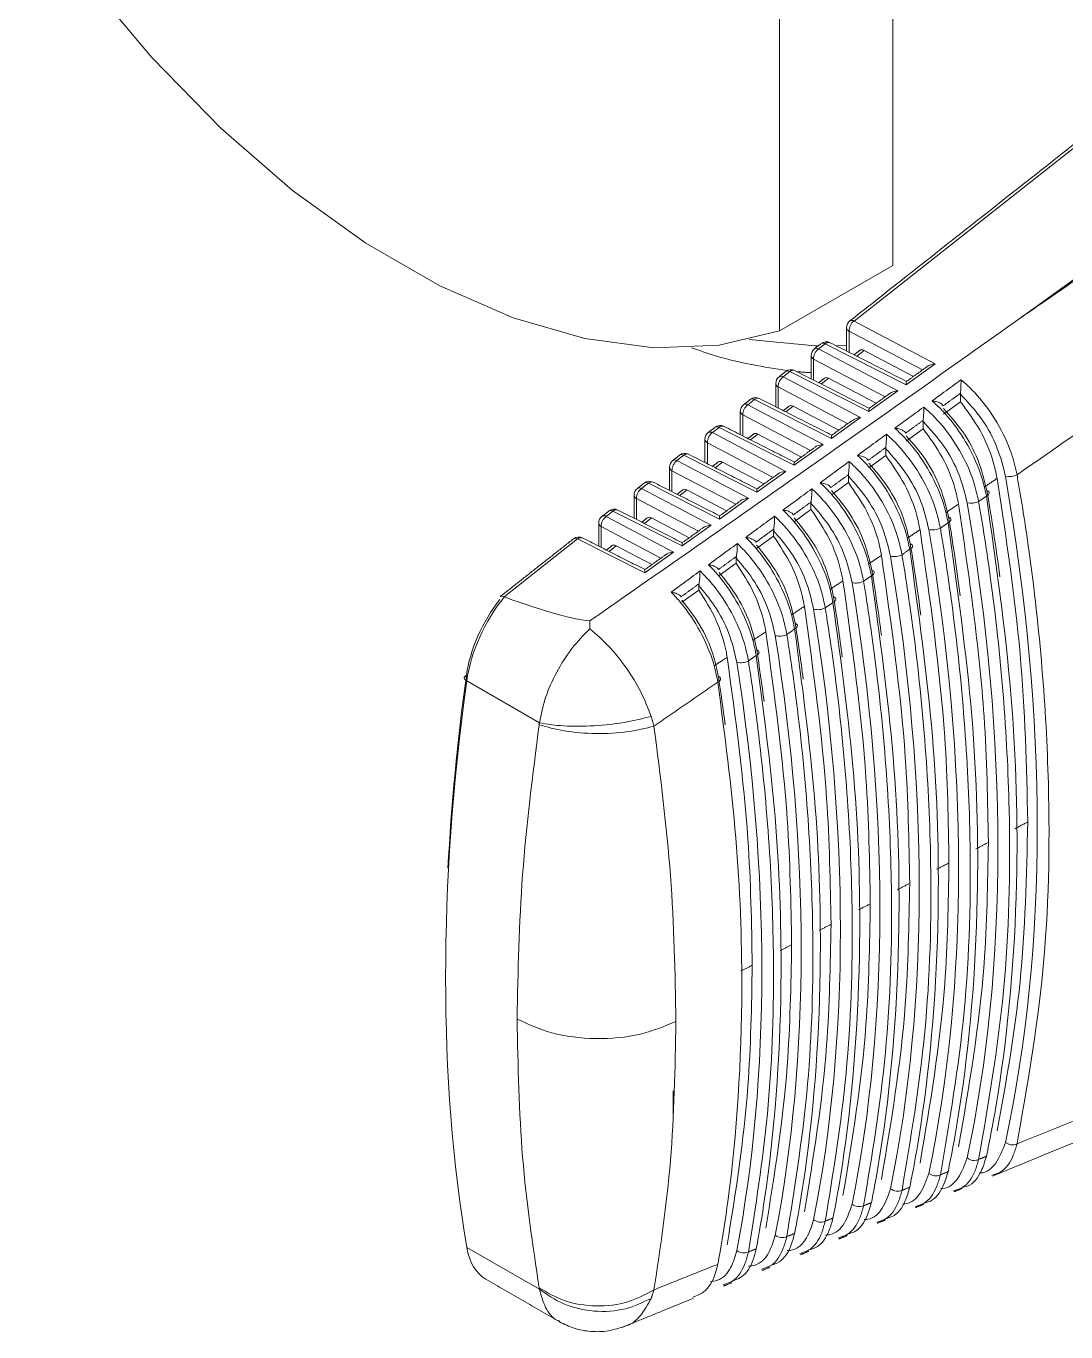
# Model space of a CAD drawing. Extents: x 12.1 to 108.7, y 1 to 80.4.
# Drawn here: x 17.79 to 19.009, y 59.655 to 61.186 of the extents above; entities that cross this region are included whole.
import ezdxf

# ---------------------------------------------------------------- set-up
doc = ezdxf.new("R2010")
doc.units = 0
doc.header["$MEASUREMENT"] = 0
doc.linetypes.add('SLD-Solid', pattern=[0])
doc.layers.add('OBJECT', color=7, linetype='CONTINUOUS')

msp = doc.modelspace()

# ---------------------------------------------------------------- linework, layer by layer
at = {"layer": 'OBJECT', "linetype": 'SLD-Solid', "lineweight": 15}
for p, q in [((18.8074, 67.7251), (18.8063, 60.9054)), ((18.6744, 67.6484), (18.6734, 60.8287)), ((19.0345, 61.0558), (18.7608, 60.8402)), ((18.9569, 60.8445), (19.161, 60.9913)), ((18.6734, 60.8287), (18.8063, 60.9054)), ((18.7608, 60.8402), (18.8561, 60.79)), ((18.8412, 60.7829), (18.7549, 60.8284)), ((18.7549, 60.8284), (18.7549, 60.8035)), ((18.7271, 60.8136), (18.7193, 60.8075)), ((18.7193, 60.8075), (18.8123, 60.7585)), ((18.8221, 60.7655), (18.7271, 60.8136)), ((18.7399, 60.8112), (18.7521, 60.8117)), ((18.7725, 60.8058), (18.7639, 60.799)), ((18.7725, 60.8058), (18.8305, 60.7752)), ((18.7974, 60.7514), (18.7134, 60.7956)), ((18.7134, 60.7956), (18.7134, 60.7708)), ((18.8561, 60.79), (18.8221, 60.7655)), ((18.6856, 60.7809), (18.6777, 60.7747)), ((18.6777, 60.7747), (18.7684, 60.7269)), ((18.7783, 60.734), (18.6856, 60.7809)), ((18.731, 60.773), (18.7224, 60.7663)), ((18.731, 60.773), (18.7867, 60.7437)), ((18.7535, 60.7198), (18.6718, 60.7629)), ((18.6718, 60.7629), (18.6718, 60.7382)), ((18.8123, 60.7585), (18.7783, 60.734)), ((18.6441, 60.7482), (18.6362, 60.742)), ((18.6362, 60.742), (18.7246, 60.6954)), ((18.7344, 60.7025), (18.6441, 60.7482)), ((18.6894, 60.7403), (18.6809, 60.7336)), ((18.6894, 60.7403), (18.7428, 60.7121)), ((18.8657, 60.731), (18.8857, 60.7454)), ((18.8857, 60.7454), (18.8857, 60.7544)), ((18.7097, 60.6883), (18.6303, 60.7302)), ((18.6303, 60.7302), (18.6303, 60.7055)), ((18.7684, 60.7269), (18.7344, 60.7025)), ((18.6025, 60.7155), (18.5947, 60.7093)), ((18.5947, 60.7093), (18.6808, 60.6639)), ((18.6906, 60.671), (18.6025, 60.7155)), ((18.8219, 60.6995), (18.8419, 60.7139)), ((18.8419, 60.7139), (18.8419, 60.7224)), ((18.6658, 60.6568), (18.5888, 60.6974)), ((18.5888, 60.6974), (18.5888, 60.6728)), ((18.6479, 60.7076), (18.6394, 60.7009)), ((18.6479, 60.7076), (18.699, 60.6806)), ((18.7246, 60.6954), (18.6906, 60.671)), ((18.561, 60.6828), (18.5531, 60.6765)), ((18.6468, 60.6394), (18.561, 60.6828)), ((18.778, 60.668), (18.798, 60.6824)), ((18.798, 60.6824), (18.798, 60.6904)), ((18.622, 60.6253), (18.5472, 60.6647)), ((18.5472, 60.6647), (18.5472, 60.6401)), ((18.5531, 60.6765), (18.6369, 60.6324)), ((18.6063, 60.6748), (18.5979, 60.6682)), ((18.6063, 60.6748), (18.6551, 60.6491)), ((18.6808, 60.6639), (18.6468, 60.6394)), ((18.5195, 60.6501), (18.5116, 60.6438)), ((18.6029, 60.6079), (18.5195, 60.6501)), ((18.7342, 60.6365), (18.7542, 60.6508)), ((18.7542, 60.6508), (18.7542, 60.6584)), ((18.5116, 60.6438), (18.5931, 60.6008)), ((18.5648, 60.6421), (18.5564, 60.6355)), ((18.5648, 60.6421), (18.6113, 60.6176)), ((18.478, 60.6174), (18.47, 60.6111)), ((18.5591, 60.5764), (18.478, 60.6174)), ((18.5782, 60.5937), (18.5057, 60.6319)), ((18.5057, 60.6319), (18.5057, 60.6074)), ((18.6369, 60.6324), (18.6029, 60.6079)), ((18.6904, 60.6049), (18.7103, 60.6193)), ((18.7103, 60.6193), (18.7103, 60.6263)), ((18.47, 60.6111), (18.5492, 60.5693)), ((18.5232, 60.6093), (18.5149, 60.6028)), ((18.5232, 60.6093), (18.5675, 60.586)), ((18.5343, 60.5622), (18.4641, 60.5992)), ((18.4641, 60.5992), (18.4641, 60.5747)), ((18.5931, 60.6008), (18.5591, 60.5764)), ((18.6465, 60.5734), (18.6665, 60.5878)), ((18.6665, 60.5878), (18.6665, 60.5942)), ((18.4365, 60.5847), (18.3503, 60.5168)), ((18.5152, 60.5449), (18.4365, 60.5847)), ((18.4817, 60.5766), (18.4734, 60.5701)), ((18.4817, 60.5766), (18.5236, 60.5545)), ((18.5492, 60.5693), (18.5152, 60.5449)), ((18.6027, 60.5419), (18.6226, 60.5563)), ((18.6226, 60.5563), (18.6226, 60.5621)), ((18.5788, 60.5247), (18.5788, 60.5299)), ((18.5588, 60.5104), (18.5788, 60.5247)), ((18.3917, 60.369), (18.3065, 60.4182)), ((18.3917, 59.7048), (18.3065, 59.754))]:
    msp.add_line(p, q, dxfattribs=at)
at = {"layer": 'OBJECT', "linetype": 'SLD-Solid', "lineweight": 15, "flags": 128}
for points in [[(17.7895, 61.3391), (17.8604, 61.2405), (17.9369, 61.1491), (18.0178, 61.0663), (18.102, 60.9933), (18.1881, 60.9314), (18.2748, 60.8813), (18.3609, 60.8438), (18.4451, 60.8196), (18.526, 60.8089), (18.6025, 60.8119), (18.6734, 60.8287)], [(18.6376, 60.8184), (18.7151, 60.8111), (18.7187, 60.811)], [(18.9167, 60.6414), (18.9179, 60.6409), (18.9188, 60.6402), (18.9193, 60.6394), (18.9194, 60.6385), (18.9191, 60.6376), (18.9185, 60.6366), (18.9174, 60.6357), (18.9161, 60.6349)], [(18.8717, 60.6102), (18.873, 60.6097), (18.8738, 60.609), (18.8744, 60.6082), (18.8745, 60.6073), (18.8742, 60.6064), (18.8735, 60.6055), (18.8725, 60.6046), (18.8711, 60.6037)], [(18.8267, 60.5791), (18.828, 60.5785), (18.8289, 60.5779), (18.8294, 60.577), (18.8295, 60.5762), (18.8292, 60.5752), (18.8285, 60.5743), (18.8275, 60.5734), (18.8262, 60.5725)], [(18.7817, 60.548), (18.783, 60.5474), (18.7839, 60.5467), (18.7844, 60.5459), (18.7845, 60.545), (18.7842, 60.5441), (18.7835, 60.5431), (18.7825, 60.5422), (18.7812, 60.5414)], [(18.7367, 60.5168), (18.738, 60.5163), (18.7389, 60.5156), (18.7394, 60.5147), (18.7395, 60.5138), (18.7392, 60.5129), (18.7385, 60.512), (18.7375, 60.511), (18.7361, 60.5102)], [(18.6917, 60.4857), (18.6929, 60.4851), (18.6938, 60.4844), (18.6943, 60.4836), (18.6945, 60.4827), (18.6942, 60.4818), (18.6935, 60.4808), (18.6925, 60.4799), (18.6911, 60.4791)], [(18.6466, 60.4546), (18.6479, 60.454), (18.6488, 60.4533), (18.6493, 60.4525), (18.6494, 60.4516), (18.6491, 60.4506), (18.6485, 60.4497), (18.6474, 60.4488), (18.6461, 60.4479)], [(18.3065, 60.4182), (18.3053, 60.419), (18.3044, 60.4198), (18.3038, 60.4207), (18.3035, 60.4216), (18.3036, 60.4225), (18.3041, 60.4233), (18.3049, 60.424), (18.306, 60.4246)], [(18.6016, 60.4235), (18.6028, 60.4229), (18.6037, 60.4222), (18.6042, 60.4214), (18.6043, 60.4204), (18.6041, 60.4195), (18.6034, 60.4185), (18.6024, 60.4176), (18.601, 60.4168)]]:
    msp.add_lwpolyline(points, dxfattribs=at)
at = {"layer": 'OBJECT', "linetype": 'SLD-Solid', "lineweight": 15}
for centre, radius, start, end in [((18.7621, 60.8324), 0.01, 128.2361, 180), ((18.7568, 60.8327), 0.00479, 184.135, 246.5137), ((18.7698, 60.8284), 0.0149, 127.0577, 180.0165), ((18.7583, 60.8362), 0.00473, 57.9077, 121.0665), ((18.7205, 60.7997), 0.01, 128.2361, 180), ((18.7282, 60.7956), 0.0149, 127.0577, 180.0165), ((18.7168, 60.8036), 0.00458, 56.7349, 122.2392), ((18.7283, 60.8058), 0.01, 63.1776, 128.2361), ((18.7245, 60.8098), 0.00458, 56.7349, 122.2392), ((18.7308, 60.8096), 0.00551, 68.9256, 133.0264), ((18.7153, 60.8), 0.00479, 184.135, 246.5137), ((18.679, 60.7669), 0.01, 128.2361, 180), ((18.6867, 60.7629), 0.0149, 127.0577, 180.0165), ((18.6752, 60.7709), 0.00458, 56.7349, 122.2392), ((18.6868, 60.7731), 0.01, 63.1776, 128.2361), ((18.683, 60.7771), 0.00458, 56.7349, 122.2392), ((18.6893, 60.7769), 0.00551, 68.9256, 133.0264), ((18.6738, 60.7673), 0.00479, 184.135, 246.5137), ((18.6374, 60.7342), 0.01, 128.2361, 180), ((18.6452, 60.7302), 0.0149, 127.0577, 180.0165), ((18.6337, 60.7382), 0.00458, 56.7349, 122.2392), ((18.6453, 60.7404), 0.01, 63.1776, 128.2361), ((18.6415, 60.7444), 0.00458, 56.7349, 122.2392), ((18.6478, 60.7442), 0.00551, 68.9256, 133.0264), ((18.6322, 60.7345), 0.00479, 184.135, 246.5137), ((18.5959, 60.7015), 0.01, 128.2361, 180), ((18.6036, 60.6974), 0.0149, 127.0577, 180.0165), ((18.5921, 60.7054), 0.00458, 56.7349, 122.2392), ((18.6038, 60.7077), 0.01, 63.1776, 128.2361), ((18.6, 60.7117), 0.00458, 56.7349, 122.2392), ((18.6063, 60.7115), 0.00551, 68.9256, 133.0264), ((18.5907, 60.7018), 0.00479, 184.135, 246.5137), ((18.5623, 60.675), 0.01, 63.1776, 128.2361), ((18.5585, 60.679), 0.00458, 56.7349, 122.2392), ((18.5648, 60.6788), 0.00551, 68.9256, 133.0264), ((18.5543, 60.6687), 0.01, 128.2361, 180), ((18.5491, 60.6691), 0.00479, 184.135, 246.5137), ((18.5621, 60.6647), 0.0149, 127.0577, 180.0165), ((18.5506, 60.6727), 0.00458, 56.7349, 122.2392), ((18.5208, 60.6423), 0.01, 63.1776, 128.2361), ((18.517, 60.6462), 0.00458, 56.7349, 122.2392), ((18.5233, 60.646), 0.00551, 68.9256, 133.0264), ((18.943, 60.6772), 0.0195, 256.6447, 297.5175), ((18.5128, 60.636), 0.01, 128.2361, 180), ((18.5076, 60.6363), 0.00479, 184.135, 246.5137), ((18.5205, 60.632), 0.0149, 127.0577, 180.0165), ((18.5091, 60.64), 0.00458, 56.7349, 122.2392), ((18.4793, 60.6096), 0.01, 63.1776, 128.2361), ((18.4755, 60.6135), 0.00458, 56.7349, 122.2392), ((18.4818, 60.6133), 0.00551, 68.9256, 133.0264), ((18.8981, 60.6459), 0.0194, 256.42, 297.4893), ((18.4713, 60.6033), 0.01, 128.2361, 180), ((18.466, 60.6036), 0.00479, 184.135, 246.5137), ((18.479, 60.5992), 0.0149, 127.0577, 180.0165), ((18.4675, 60.6072), 0.00458, 56.7349, 122.2392), ((18.4377, 60.5769), 0.01, 63.1776, 128.2361), ((18.8531, 60.6146), 0.0194, 256.1953, 297.4608), ((18.434, 60.5808), 0.00458, 56.7349, 122.2392), ((18.4402, 60.5808), 0.00536, 67.8974, 134.0547), ((18.8082, 60.5833), 0.0193, 255.9705, 297.4322), ((18.7632, 60.5521), 0.0192, 255.7456, 297.4034), ((18.7182, 60.5208), 0.0191, 255.5206, 297.3744), ((18.6732, 60.4896), 0.019, 255.2956, 297.3452), ((18.6282, 60.4584), 0.0189, 255.0705, 297.3158), ((18.9467, 59.8874), 0.0132, 231.1969, 293.3634), ((18.9018, 59.8692), 0.0133, 231.3689, 293.3953), ((18.8568, 59.8511), 0.0133, 231.5416, 293.4275), ((18.8118, 59.8331), 0.0133, 231.715, 293.4597), ((18.7667, 59.815), 0.0133, 231.8892, 293.4921), ((18.7217, 59.7969), 0.0134, 232.0642, 293.5247), ((18.6766, 59.7789), 0.0134, 232.2399, 293.5573), ((18.6315, 59.7608), 0.0134, 232.4164, 293.5902)]:
    msp.add_arc(centre, radius, start, end, dxfattribs=at)
for centre, major_axis, ratio, start_param, end_param in [((20.544, 63.8764), (13.5348, 9.6488), 0.094709, 4.527712, 4.543224), ((18.7729, 60.7973), (-0.00494, 0.00879), 0.568104, 5.562304, 6.372114), ((18.8573, 60.7822), (0.0141, 0.001), 0.559485, 1.619644, 2.406669), ((18.7314, 60.7646), (-0.00494, 0.00879), 0.568104, 5.562304, 6.372114), ((18.8135, 60.7507), (0.0141, 0.001), 0.559485, 1.619644, 2.406669), ((18.8233, 60.7577), (-0.0009, 0.0117), 0.071971, 0.043681, 0.830706), ((18.6898, 60.7318), (-0.00494, 0.00879), 0.568104, 5.562304, 6.372114), ((18.7697, 60.7191), (0.0141, 0.001), 0.559485, 1.619644, 2.406669), ((18.7795, 60.7262), (-0.0009, 0.0117), 0.071971, 0.043681, 0.830706), ((18.6483, 60.6991), (-0.00494, 0.00879), 0.568104, 5.562304, 6.372114), ((18.7258, 60.6876), (0.0141, 0.001), 0.559485, 1.619644, 2.406669), ((18.7357, 60.6947), (-0.0009, 0.0117), 0.071971, 0.043681, 0.830706), ((18.6067, 60.6664), (-0.00494, 0.00879), 0.568104, 5.562304, 6.372114), ((18.682, 60.6561), (0.0141, 0.001), 0.559485, 1.619644, 2.406669), ((18.6918, 60.6632), (-0.0009, 0.0117), 0.071971, 0.043681, 0.830706), ((17.3939, 61.1438), (-1.1233, 1.9121), 0.582398, 3.705236, 4.140027), ((18.5652, 60.6336), (-0.00494, 0.00879), 0.568104, 5.562304, 6.372114), ((18.648, 60.6316), (-0.0009, 0.0117), 0.071971, 0.043681, 0.830706), ((17.3984, 61.148), (-1.094, 1.9283), 0.572321, 4.094067, 4.145875), ((18.6381, 60.6246), (0.0141, 0.001), 0.559485, 1.619644, 2.406669), ((17.3501, 61.1185), (-1.1217, 1.9093), 0.582398, 3.708599, 4.136664), ((18.5237, 60.6009), (-0.00494, 0.00879), 0.568104, 5.562304, 6.372114), ((18.6041, 60.6001), (-0.0009, 0.0117), 0.071971, 0.043681, 0.830706), ((17.3545, 61.1227), (-1.0924, 1.9255), 0.572321, 4.095162, 4.14251), ((18.5943, 60.593), (0.0141, 0.001), 0.559485, 1.619644, 2.406669), ((17.3063, 61.0932), (-1.12, 1.9065), 0.582398, 3.71197, 4.133293), ((18.4821, 60.5682), (-0.00494, 0.00879), 0.568104, 5.562304, 6.372114), ((18.5603, 60.5686), (-0.0009, 0.0117), 0.071971, 0.043681, 0.830706), ((17.3107, 61.0974), (-1.0908, 1.9226), 0.572321, 4.095985, 4.139138), ((18.5505, 60.5615), (0.0141, 0.001), 0.559485, 1.619644, 2.406669), ((17.2624, 61.0679), (-1.1184, 1.9037), 0.582398, 3.715349, 4.129914), ((18.5165, 60.5371), (-0.0009, 0.0117), 0.071971, 0.043681, 0.830706), ((17.2668, 61.0721), (-1.0892, 1.9198), 0.572321, 4.096159, 4.135757), ((17.2186, 61.0426), (-1.1167, 1.9009), 0.582398, 3.718736, 4.126527), ((18.3785, 60.4548), (0.0508, 0.0976), 0.546171, 1.229091, 2.150624), ((18.3859, 60.451), (0.0558, 0.1063), 0.548821, 1.215786, 2.152407), ((16.8561, 61.3341), (1.6104, -0.8416), 0.051024, 5.927291, 6.168405), ((17.223, 61.0468), (-1.0876, 1.917), 0.572321, 4.09582, 4.132368), ((17.1747, 61.0173), (-1.1151, 1.898), 0.582398, 3.722132, 4.123132), ((17.1792, 61.0215), (-1.086, 1.9142), 0.572321, 4.09507, 4.128971), ((17.1309, 60.992), (-1.1135, 1.8952), 0.582398, 3.725535, 4.119729), ((17.1353, 60.9961), (-1.0844, 1.9113), 0.572321, 4.094096, 4.125565), ((17.0871, 60.9666), (-1.1118, 1.8924), 0.582398, 3.728947, 4.116317), ((19.7816, 61.0408), (1.0353, 1.9881), 0.546171, 2.150624, 2.267536), ((17.0915, 60.9708), (-1.0828, 1.9085), 0.572321, 4.092617, 4.122152), ((19.789, 61.0369), (1.0403, 1.9967), 0.546312, 2.150718, 2.514227), ((18.3859, 59.8222), (0.0558, 0.1063), 0.548821, 2.515915, 3.11964)]:
    msp.add_ellipse(centre, major_axis=major_axis, ratio=ratio, start_param=start_param, end_param=end_param, dxfattribs=at)
for points, knots in [([(18.8067, 62.9591), (18.8112, 62.9561), (18.8566, 62.9263), (18.9305, 62.8433), (19.0284, 62.7137), (19.1113, 62.5605), (19.1841, 62.3857), (19.244, 62.1937), (19.2912, 61.9884), (19.324, 61.7829), (19.3426, 61.5896), (19.3475, 61.4173), (19.3415, 61.2696), (19.3281, 61.1916), (19.3215, 61.1536)], [0, 0, 0, 0, 0.0090948, 0.0910381, 0.1730185, 0.2594217, 0.3458505, 0.4420759, 0.5382785, 0.6363083, 0.7342892, 0.824477, 0.9146667, 1, 1, 1, 1]), ([(19.2483, 60.866), (19.1909, 60.826), (19.0922, 60.7573), (18.9934, 60.6886), (18.952, 60.6598)], [0, 0, 0, 0, 0.581449, 1, 1, 1, 1]), ([(18.451, 60.4887), (18.4551, 60.4915), (18.4755, 60.5058), (18.5615, 60.5657), (18.7268, 60.6811), (18.8743, 60.7858), (18.9569, 60.8445)], [0, 0, 0, 0, 0.024148, 0.120739, 0.507103, 1, 1, 1, 1]), ([(18.5701, 60.8089), (18.5799, 60.8055), (18.6178, 60.7922), (18.6549, 60.7863), (18.6824, 60.782)], [0, 0, 0, 0, 0.257824, 1, 1, 1, 1]), ([(18.8523, 60.7465), (18.857, 60.7499), (18.8683, 60.7581), (18.8796, 60.7664), (18.8862, 60.7712)], [0, 0, 0, 0, 0.4125571, 1, 1, 1, 1]), ([(18.8862, 60.7712), (18.8862, 60.7712), (18.8863, 60.7701), (18.8863, 60.7675), (18.8862, 60.7632), (18.886, 60.7588), (18.8858, 60.7566), (18.8858, 60.7556)], [0, 0, 0, 0, 0.007744, 0.250695, 0.570354, 0.807208, 1, 1, 1, 1]), ([(18.8862, 60.7712), (18.8881, 60.7697), (18.8946, 60.7642), (18.9099, 60.7488), (18.9297, 60.7215), (18.9453, 60.6885), (18.9501, 60.6681), (18.952, 60.6598)], [0, 0, 0, 0, 0.0597754, 0.2071609, 0.5014118, 0.7959342, 1, 1, 1, 1]), ([(18.9161, 60.6349), (18.9148, 60.6409), (18.911, 60.6589), (18.8979, 60.6903), (18.878, 60.7205), (18.8619, 60.7381), (18.8541, 60.7449), (18.8523, 60.7465)], [0, 0, 0, 0, 0.148503, 0.448596, 0.748256, 0.940444, 1, 1, 1, 1]), ([(18.8652, 60.7406), (18.8648, 60.7413), (18.864, 60.7426), (18.8612, 60.7444), (18.8573, 60.7458), (18.854, 60.7464), (18.8524, 60.7465), (18.8523, 60.7465)], [0, 0, 0, 0, 0.199298, 0.397083, 0.7009, 0.992023, 1, 1, 1, 1]), ([(18.9385, 60.6582), (18.9357, 60.6694), (18.9301, 60.6918), (18.9115, 60.7267), (18.8945, 60.7449), (18.8857, 60.7544)], [0, 0, 0, 0, 0.324207, 0.64849, 1, 1, 1, 1]), ([(18.8857, 60.7454), (18.8937, 60.7347), (18.9096, 60.7134), (18.9232, 60.6812), (18.9272, 60.6624), (18.9286, 60.6556)], [0, 0, 0, 0, 0.390004, 0.779955, 1, 1, 1, 1]), ([(18.8086, 60.7145), (18.8133, 60.718), (18.8246, 60.7262), (18.8359, 60.7345), (18.8425, 60.7393)], [0, 0, 0, 0, 0.412528, 1, 1, 1, 1]), ([(18.8425, 60.7393), (18.8425, 60.7393), (18.8425, 60.7383), (18.8426, 60.7357), (18.8425, 60.7315), (18.8423, 60.7271), (18.842, 60.7248), (18.8419, 60.7237)], [0, 0, 0, 0, 0.007812, 0.231081, 0.559204, 0.802812, 1, 1, 1, 1]), ([(18.8425, 60.7393), (18.8444, 60.7377), (18.8508, 60.7322), (18.8659, 60.7166), (18.8856, 60.6892), (18.9007, 60.6564), (18.9052, 60.6365), (18.907, 60.6286)], [0, 0, 0, 0, 0.059495, 0.208459, 0.505892, 0.803608, 1, 1, 1, 1]), ([(18.8657, 60.7377), (18.8736, 60.7289), (18.8894, 60.7114), (18.908, 60.6768), (18.9137, 60.6535), (18.9167, 60.6414)], [0, 0, 0, 0, 0.324373, 0.64869, 1, 1, 1, 1]), ([(18.8711, 60.6037), (18.8699, 60.6097), (18.8661, 60.6277), (18.8531, 60.6591), (18.8335, 60.689), (18.8177, 60.7063), (18.8104, 60.7129), (18.8086, 60.7145)], [0, 0, 0, 0, 0.150136, 0.453531, 0.756488, 0.940721, 1, 1, 1, 1]), ([(18.8213, 60.7088), (18.8209, 60.7094), (18.82, 60.7108), (18.8167, 60.7127), (18.8128, 60.714), (18.8099, 60.7144), (18.8086, 60.7145), (18.8086, 60.7145)], [0, 0, 0, 0, 0.2034759, 0.4500542, 0.7730993, 0.9919382, 1, 1, 1, 1]), ([(18.8935, 60.627), (18.8908, 60.6382), (18.8853, 60.6606), (18.8669, 60.6951), (18.8503, 60.7132), (18.8419, 60.7224)], [0, 0, 0, 0, 0.328087, 0.656253, 1, 1, 1, 1]), ([(18.8419, 60.7139), (18.8497, 60.7031), (18.8655, 60.6815), (18.8783, 60.6498), (18.8821, 60.6317), (18.8834, 60.6255)], [0, 0, 0, 0, 0.397554, 0.795054, 1, 1, 1, 1]), ([(18.7649, 60.6826), (18.7695, 60.686), (18.7808, 60.6942), (18.7921, 60.7025), (18.7988, 60.7074)], [0, 0, 0, 0, 0.412497, 1, 1, 1, 1]), ([(18.7988, 60.7074), (18.7988, 60.7073), (18.7988, 60.7064), (18.7988, 60.7039), (18.7987, 60.6998), (18.7985, 60.6953), (18.7982, 60.6929), (18.7981, 60.6919)], [0, 0, 0, 0, 0.0078827, 0.210618, 0.5474526, 0.7981654, 1, 1, 1, 1]), ([(18.7988, 60.7074), (18.8006, 60.7058), (18.807, 60.7001), (18.822, 60.6844), (18.8414, 60.6567), (18.8561, 60.6244), (18.8604, 60.6049), (18.8621, 60.5974)], [0, 0, 0, 0, 0.059218, 0.209832, 0.510595, 0.811653, 1, 1, 1, 1]), ([(18.8219, 60.7057), (18.8297, 60.6968), (18.8454, 60.679), (18.8635, 60.6448), (18.8689, 60.6219), (18.8717, 60.6102)], [0, 0, 0, 0, 0.328437, 0.656814, 1, 1, 1, 1]), ([(18.8262, 60.5725), (18.8249, 60.5785), (18.8211, 60.5965), (18.8082, 60.6279), (18.789, 60.6574), (18.7736, 60.6745), (18.7666, 60.681), (18.7649, 60.6826)], [0, 0, 0, 0, 0.151845, 0.458695, 0.765103, 0.940995, 1, 1, 1, 1]), ([(18.7774, 60.6769), (18.777, 60.6775), (18.776, 60.6789), (18.7728, 60.6808), (18.7689, 60.682), (18.766, 60.6825), (18.7649, 60.6826), (18.7649, 60.6826)], [0, 0, 0, 0, 0.207488, 0.460443, 0.790805, 0.99185, 1, 1, 1, 1]), ([(18.8485, 60.5958), (18.8458, 60.607), (18.8404, 60.6295), (18.8223, 60.6635), (18.8061, 60.6814), (18.798, 60.6904)], [0, 0, 0, 0, 0.332167, 0.664414, 1, 1, 1, 1]), ([(18.798, 60.6824), (18.8058, 60.6714), (18.8213, 60.6496), (18.8335, 60.6185), (18.8371, 60.601), (18.8382, 60.5955)], [0, 0, 0, 0, 0.405542, 0.811028, 1, 1, 1, 1]), ([(18.7211, 60.6506), (18.7258, 60.654), (18.7371, 60.6623), (18.7484, 60.6705), (18.755, 60.6754)], [0, 0, 0, 0, 0.412464, 1, 1, 1, 1]), ([(18.755, 60.6754), (18.755, 60.6754), (18.7551, 60.6745), (18.7551, 60.6721), (18.755, 60.668), (18.7547, 60.6635), (18.7544, 60.6611), (18.7543, 60.66)], [0, 0, 0, 0, 0.0079564, 0.1892783, 0.5350667, 0.7932524, 1, 1, 1, 1]), ([(18.755, 60.6754), (18.7568, 60.6738), (18.7632, 60.6681), (18.7781, 60.6522), (18.7973, 60.6243), (18.8114, 60.5923), (18.8155, 60.5733), (18.8171, 60.5662)], [0, 0, 0, 0, 0.058943, 0.211285, 0.515535, 0.820092, 1, 1, 1, 1]), ([(18.778, 60.6737), (18.7858, 60.6647), (18.8014, 60.6467), (18.8189, 60.6127), (18.8241, 60.5903), (18.8267, 60.5791)], [0, 0, 0, 0, 0.332714, 0.665366, 1, 1, 1, 1]), ([(18.7812, 60.5414), (18.7799, 60.5473), (18.7762, 60.5653), (18.7634, 60.5967), (18.7444, 60.6259), (18.7295, 60.6427), (18.7228, 60.6489), (18.7211, 60.6506)], [0, 0, 0, 0, 0.153635, 0.464106, 0.774128, 0.941266, 1, 1, 1, 1]), ([(18.7335, 60.6449), (18.7331, 60.6456), (18.7321, 60.647), (18.7288, 60.6489), (18.7249, 60.65), (18.7222, 60.6505), (18.7212, 60.6506), (18.7211, 60.6506)], [0, 0, 0, 0, 0.2116975, 0.4713037, 0.8091469, 0.9917579, 1, 1, 1, 1]), ([(18.8035, 60.5646), (18.8008, 60.5758), (18.7954, 60.5983), (18.7776, 60.6319), (18.7619, 60.6497), (18.7542, 60.6584)], [0, 0, 0, 0, 0.3364614, 0.6730031, 1, 1, 1, 1]), ([(18.7542, 60.6508), (18.7618, 60.6398), (18.7771, 60.6178), (18.7887, 60.5873), (18.792, 60.5704), (18.793, 60.5654)], [0, 0, 0, 0, 0.414011, 0.827964, 1, 1, 1, 1]), ([(18.9646, 60.2528), (18.9631, 60.318), (18.9601, 60.4483), (18.9391, 60.5866), (18.9286, 60.6556)], [0, 0, 0, 0, 0.500491, 1, 1, 1, 1]), ([(18.952, 60.6598), (18.953, 60.6539), (18.9581, 60.6245), (18.977, 60.5012), (18.9928, 60.309), (18.9873, 60.0752), (18.9637, 59.9419), (18.952, 59.8752)], [0, 0, 0, 0, 0.020664, 0.103331, 0.434809, 0.717404, 1, 1, 1, 1]), ([(18.6774, 60.6185), (18.6821, 60.6219), (18.6934, 60.6302), (18.7047, 60.6385), (18.7113, 60.6434)], [0, 0, 0, 0, 0.41243, 1, 1, 1, 1]), ([(18.7113, 60.6434), (18.7113, 60.6433), (18.7113, 60.6426), (18.7113, 60.6403), (18.7112, 60.6363), (18.7109, 60.6316), (18.7106, 60.6292), (18.7105, 60.6281)], [0, 0, 0, 0, 0.008033, 0.167032, 0.522009, 0.788055, 1, 1, 1, 1]), ([(18.7113, 60.6434), (18.713, 60.6418), (18.7193, 60.636), (18.7341, 60.6199), (18.7531, 60.5918), (18.7667, 60.5602), (18.7706, 60.5417), (18.772, 60.535)], [0, 0, 0, 0, 0.058671, 0.212823, 0.520728, 0.828954, 1, 1, 1, 1]), ([(18.7342, 60.6416), (18.7419, 60.6325), (18.7573, 60.6143), (18.7742, 60.5806), (18.7793, 60.5587), (18.7817, 60.548)], [0, 0, 0, 0, 0.337221, 0.67438, 1, 1, 1, 1]), ([(18.9161, 59.8607), (18.9171, 59.8655), (18.922, 59.8892), (18.9403, 59.991), (18.9553, 60.1638), (18.9495, 60.4005), (18.9272, 60.5568), (18.9161, 60.6349)], [0, 0, 0, 0, 0.020947, 0.104745, 0.44076, 0.72038, 1, 1, 1, 1]), ([(18.7361, 60.5102), (18.7349, 60.5162), (18.7313, 60.5342), (18.7185, 60.5656), (18.6999, 60.5944), (18.6853, 60.6109), (18.6791, 60.6169), (18.6774, 60.6185)], [0, 0, 0, 0, 0.155511, 0.469779, 0.783591, 0.941534, 1, 1, 1, 1]), ([(18.6896, 60.6129), (18.6892, 60.6136), (18.6882, 60.615), (18.6848, 60.6169), (18.681, 60.618), (18.6783, 60.6184), (18.6774, 60.6185), (18.6774, 60.6185)], [0, 0, 0, 0, 0.2161166, 0.4826614, 0.8281461, 0.9916613, 1, 1, 1, 1]), ([(18.7585, 60.5335), (18.7558, 60.5447), (18.7505, 60.5671), (18.733, 60.6003), (18.7177, 60.6179), (18.7103, 60.6263)], [0, 0, 0, 0, 0.340986, 0.682054, 1, 1, 1, 1]), ([(18.7103, 60.6193), (18.7179, 60.6082), (18.733, 60.5859), (18.7438, 60.5561), (18.7469, 60.5398), (18.7478, 60.5355)], [0, 0, 0, 0, 0.423011, 0.845963, 1, 1, 1, 1]), ([(18.9184, 60.2288), (18.9176, 60.2776), (18.9153, 60.4055), (18.8956, 60.5415), (18.8834, 60.6255)], [0, 0, 0, 0, 0.38188, 1, 1, 1, 1]), ([(18.907, 60.6286), (18.908, 60.6227), (18.913, 60.5933), (18.9316, 60.4702), (18.9467, 60.2805), (18.9408, 60.0514), (18.9183, 59.9218), (18.907, 59.8571)], [0, 0, 0, 0, 0.021019, 0.105106, 0.44228, 0.72114, 1, 1, 1, 1]), ([(18.6337, 60.5864), (18.6383, 60.5899), (18.6496, 60.5982), (18.6609, 60.6064), (18.6676, 60.6113)], [0, 0, 0, 0, 0.412394, 1, 1, 1, 1]), ([(18.6676, 60.6113), (18.6676, 60.6113), (18.6676, 60.6107), (18.6676, 60.6084), (18.6675, 60.6045), (18.6671, 60.5998), (18.6668, 60.5973), (18.6666, 60.5962)], [0, 0, 0, 0, 0.008114, 0.14385, 0.508241, 0.782554, 1, 1, 1, 1]), ([(18.6676, 60.6113), (18.6693, 60.6097), (18.6755, 60.6039), (18.6902, 60.5876), (18.7089, 60.5593), (18.722, 60.5281), (18.7257, 60.51), (18.727, 60.5039)], [0, 0, 0, 0, 0.058402, 0.2144518, 0.5261928, 0.8382684, 1, 1, 1, 1]), ([(18.6904, 60.6095), (18.698, 60.6003), (18.7133, 60.5818), (18.7296, 60.5485), (18.7344, 60.5271), (18.7367, 60.5168)], [0, 0, 0, 0, 0.341978, 0.683892, 1, 1, 1, 1]), ([(18.8711, 59.8426), (18.8721, 59.8474), (18.8769, 59.8712), (18.8949, 59.9732), (18.9091, 60.1438), (18.9032, 60.3761), (18.8819, 60.5275), (18.8711, 60.6037)], [0, 0, 0, 0, 0.021311, 0.106567, 0.448429, 0.72234, 1, 1, 1, 1]), ([(18.7134, 60.5023), (18.7108, 60.5135), (18.7056, 60.536), (18.6884, 60.5687), (18.6735, 60.5861), (18.6665, 60.5942)], [0, 0, 0, 0, 0.345761, 0.691605, 1, 1, 1, 1]), ([(18.6665, 60.5878), (18.6739, 60.5765), (18.6888, 60.5541), (18.6989, 60.5249), (18.7018, 60.5093), (18.7025, 60.5056)], [0, 0, 0, 0, 0.432601, 0.86514, 1, 1, 1, 1]), ([(18.8722, 60.2048), (18.8714, 60.2536), (18.8692, 60.3796), (18.85, 60.5135), (18.8382, 60.5955)], [0, 0, 0, 0, 0.387367, 1, 1, 1, 1]), ([(18.8621, 60.5974), (18.863, 60.5915), (18.8679, 60.5621), (18.8862, 60.4391), (18.9005, 60.252), (18.8944, 60.0276), (18.8728, 59.9018), (18.8621, 59.839)], [0, 0, 0, 0, 0.0213859, 0.1069424, 0.450009, 0.7250045, 1, 1, 1, 1]), ([(18.59, 60.5543), (18.5946, 60.5578), (18.6059, 60.5661), (18.6172, 60.5744), (18.6239, 60.5792)], [0, 0, 0, 0, 0.4123561, 1, 1, 1, 1]), ([(18.6239, 60.5792), (18.6239, 60.5792), (18.6239, 60.5787), (18.6239, 60.5765), (18.6237, 60.5727), (18.6234, 60.5679), (18.623, 60.5653), (18.6228, 60.5642)], [0, 0, 0, 0, 0.008198, 0.119701, 0.493719, 0.776727, 1, 1, 1, 1]), ([(18.6239, 60.5792), (18.6255, 60.5776), (18.6317, 60.5717), (18.6462, 60.5553), (18.6647, 60.5268), (18.6772, 60.496), (18.6808, 60.4784), (18.6819, 60.4727)], [0, 0, 0, 0, 0.058136, 0.216179, 0.531949, 0.848067, 1, 1, 1, 1]), ([(18.6911, 60.4791), (18.6899, 60.485), (18.6863, 60.503), (18.6736, 60.5344), (18.6553, 60.5628), (18.6412, 60.5791), (18.6353, 60.5848), (18.6337, 60.5864)], [0, 0, 0, 0, 0.157481, 0.475733, 0.793524, 0.941799, 1, 1, 1, 1]), ([(18.6458, 60.5809), (18.6453, 60.5816), (18.6442, 60.583), (18.6408, 60.5848), (18.6371, 60.586), (18.6345, 60.5863), (18.6337, 60.5864), (18.6337, 60.5864)], [0, 0, 0, 0, 0.220758, 0.494543, 0.847827, 0.99156, 1, 1, 1, 1]), ([(18.6465, 60.5774), (18.6541, 60.568), (18.6693, 60.5493), (18.685, 60.5164), (18.6895, 60.4955), (18.6917, 60.4857)], [0, 0, 0, 0, 0.347005, 0.693943, 1, 1, 1, 1]), ([(18.8262, 59.8245), (18.8271, 59.8293), (18.8319, 59.8531), (18.8495, 59.9555), (18.863, 60.1244), (18.8568, 60.3523), (18.8364, 60.4988), (18.8262, 60.5725)], [0, 0, 0, 0, 0.021688, 0.108454, 0.456371, 0.726448, 1, 1, 1, 1]), ([(18.6684, 60.4712), (18.6658, 60.4824), (18.6606, 60.5048), (18.6437, 60.5371), (18.6293, 60.5542), (18.6226, 60.5621)], [0, 0, 0, 0, 0.350806, 0.701696, 1, 1, 1, 1]), ([(18.6226, 60.5563), (18.6299, 60.5449), (18.6445, 60.5222), (18.654, 60.4937), (18.6567, 60.4788), (18.6573, 60.4757)], [0, 0, 0, 0, 0.442846, 0.885629, 1, 1, 1, 1]), ([(18.8261, 60.1808), (18.8252, 60.2296), (18.823, 60.3537), (18.8043, 60.4855), (18.793, 60.5654)], [0, 0, 0, 0, 0.3930819, 1, 1, 1, 1]), ([(18.8171, 60.5662), (18.818, 60.5603), (18.8228, 60.531), (18.8407, 60.4081), (18.8544, 60.2235), (18.8479, 60.0038), (18.8273, 59.8818), (18.8171, 59.8208)], [0, 0, 0, 0, 0.021766, 0.108843, 0.45801, 0.729005, 1, 1, 1, 1]), ([(18.5462, 60.5222), (18.5509, 60.5256), (18.5622, 60.5339), (18.5735, 60.5422), (18.5801, 60.5471)], [0, 0, 0, 0, 0.412316, 1, 1, 1, 1]), ([(18.5801, 60.5471), (18.5801, 60.5471), (18.5801, 60.5467), (18.5801, 60.5446), (18.58, 60.5408), (18.5796, 60.536), (18.5792, 60.5334), (18.579, 60.5322)], [0, 0, 0, 0, 0.0082867, 0.0945532, 0.4783984, 0.7705518, 1, 1, 1, 1]), ([(18.5801, 60.5471), (18.5818, 60.5455), (18.5879, 60.5395), (18.6022, 60.5229), (18.6205, 60.4943), (18.6325, 60.4639), (18.6358, 60.4468), (18.6369, 60.4416)], [0, 0, 0, 0, 0.0578733, 0.218011, 0.5380178, 0.8583878, 1, 1, 1, 1]), ([(18.6461, 60.4479), (18.6449, 60.4539), (18.6413, 60.4718), (18.6287, 60.5032), (18.6107, 60.5313), (18.597, 60.5473), (18.5916, 60.5527), (18.59, 60.5543)], [0, 0, 0, 0, 0.159551, 0.48199, 0.803962, 0.942061, 1, 1, 1, 1]), ([(18.6019, 60.5489), (18.6014, 60.5495), (18.6003, 60.5509), (18.5968, 60.5528), (18.5931, 60.5539), (18.5907, 60.5542), (18.59, 60.5543), (18.59, 60.5543)], [0, 0, 0, 0, 0.225635, 0.506976, 0.868217, 0.991454, 1, 1, 1, 1]), ([(18.6027, 60.5452), (18.6102, 60.5358), (18.6252, 60.5168), (18.6403, 60.4843), (18.6447, 60.4639), (18.6466, 60.4546)], [0, 0, 0, 0, 0.352325, 0.704581, 1, 1, 1, 1]), ([(18.7812, 59.8064), (18.7821, 59.8112), (18.7868, 59.8351), (18.8041, 59.9377), (18.8169, 60.1049), (18.8104, 60.3285), (18.791, 60.4701), (18.7812, 60.5414)], [0, 0, 0, 0, 0.0220789, 0.1104079, 0.4645947, 0.7306913, 1, 1, 1, 1]), ([(18.6233, 60.4401), (18.6207, 60.4513), (18.6156, 60.4737), (18.599, 60.5055), (18.5851, 60.5224), (18.5788, 60.5299)], [0, 0, 0, 0, 0.356145, 0.712376, 1, 1, 1, 1]), ([(18.7799, 60.1568), (18.7791, 60.2056), (18.7769, 60.3279), (18.7587, 60.4575), (18.7478, 60.5355)], [0, 0, 0, 0, 0.399041, 1, 1, 1, 1]), ([(18.772, 60.535), (18.773, 60.5292), (18.7777, 60.4998), (18.7953, 60.3771), (18.8082, 60.1951), (18.8015, 59.98), (18.7819, 59.8618), (18.772, 59.8027)], [0, 0, 0, 0, 0.02216, 0.110812, 0.466297, 0.733148, 1, 1, 1, 1]), ([(18.3503, 60.5168), (18.3495, 60.5171), (18.348, 60.5177), (18.3464, 60.5176), (18.346, 60.5172), (18.3459, 60.517)], [0, 0, 0, 0, 0.4113682, 0.8226349, 1, 1, 1, 1]), ([(18.601, 60.4168), (18.5998, 60.4227), (18.5963, 60.4407), (18.5838, 60.4721), (18.5661, 60.4998), (18.5528, 60.5154), (18.5478, 60.5206), (18.5462, 60.5222)], [0, 0, 0, 0, 0.161729, 0.488573, 0.814943, 0.942319, 1, 1, 1, 1]), ([(18.558, 60.5168), (18.5574, 60.5175), (18.5563, 60.5189), (18.5527, 60.5207), (18.5491, 60.5217), (18.5468, 60.5221), (18.5463, 60.5222), (18.5462, 60.5222)], [0, 0, 0, 0, 0.2369191, 0.5287875, 0.9000028, 0.9913411, 1, 1, 1, 1]), ([(18.5588, 60.513), (18.5663, 60.5034), (18.5811, 60.4843), (18.5956, 60.4521), (18.5997, 60.4323), (18.6016, 60.4235)], [0, 0, 0, 0, 0.357964, 0.715857, 1, 1, 1, 1]), ([(18.5788, 60.5247), (18.586, 60.5133), (18.6003, 60.4904), (18.6091, 60.4626), (18.6116, 60.4483), (18.612, 60.4459)], [0, 0, 0, 0, 0.453826, 0.907587, 1, 1, 1, 1]), ([(18.7361, 59.7883), (18.7371, 59.7931), (18.7417, 59.8171), (18.7586, 59.92), (18.7708, 60.0854), (18.7641, 60.3047), (18.7455, 60.4414), (18.7361, 60.5102)], [0, 0, 0, 0, 0.0224838, 0.1124325, 0.4731171, 0.7350786, 1, 1, 1, 1]), ([(18.7338, 60.1328), (18.7329, 60.1816), (18.7308, 60.302), (18.7131, 60.4297), (18.7025, 60.5056)], [0, 0, 0, 0, 0.4052593, 1, 1, 1, 1]), ([(18.727, 60.5039), (18.7279, 60.498), (18.7326, 60.4687), (18.7498, 60.346), (18.7621, 60.1666), (18.7551, 59.9562), (18.7364, 59.8418), (18.727, 59.7847)], [0, 0, 0, 0, 0.022568, 0.112852, 0.474885, 0.737443, 1, 1, 1, 1]), ([(18.6876, 60.1088), (18.6867, 60.1577), (18.6846, 60.2762), (18.6674, 60.4018), (18.6573, 60.4757)], [0, 0, 0, 0, 0.411755, 1, 1, 1, 1]), ([(18.6819, 60.4727), (18.6829, 60.4668), (18.6875, 60.4375), (18.7043, 60.315), (18.7159, 60.1381), (18.7087, 59.9324), (18.6908, 59.8218), (18.6819, 59.7666)], [0, 0, 0, 0, 0.022991, 0.114968, 0.483793, 0.741897, 1, 1, 1, 1]), ([(18.6911, 59.7703), (18.692, 59.7751), (18.6965, 59.7991), (18.7132, 59.9023), (18.7246, 60.066), (18.7177, 60.2809), (18.7, 60.4128), (18.6911, 60.4791)], [0, 0, 0, 0, 0.022904, 0.114532, 0.481954, 0.739618, 1, 1, 1, 1]), ([(18.6414, 60.0848), (18.6406, 60.1337), (18.6385, 60.2505), (18.6218, 60.374), (18.612, 60.4459)], [0, 0, 0, 0, 0.418548, 1, 1, 1, 1]), ([(18.6369, 60.4416), (18.6378, 60.4357), (18.6423, 60.4064), (18.6588, 60.284), (18.6697, 60.1097), (18.6623, 59.9085), (18.6453, 59.8019), (18.6369, 59.7485)], [0, 0, 0, 0, 0.02343, 0.117165, 0.493038, 0.746519, 1, 1, 1, 1]), ([(18.6461, 59.7522), (18.647, 59.757), (18.6514, 59.7811), (18.6677, 59.8845), (18.6785, 60.0468), (18.6713, 60.2574), (18.6545, 60.3844), (18.6461, 60.4479)], [0, 0, 0, 0, 0.023339, 0.116711, 0.491126, 0.745563, 1, 1, 1, 1]), ([(18.601, 59.7342), (18.6019, 59.739), (18.6062, 59.7632), (18.6222, 59.8668), (18.6324, 60.0271), (18.625, 60.2332), (18.609, 60.3554), (18.601, 60.4168)], [0, 0, 0, 0, 0.023792, 0.118973, 0.500646, 0.749188, 1, 1, 1, 1]), ([(18.3917, 60.369), (18.4008, 60.3675), (18.4197, 60.3646), (18.456, 60.365), (18.4929, 60.3689), (18.5131, 60.3741), (18.5228, 60.3766)], [0, 0, 0, 0, 0.241561, 0.5, 0.758439, 1, 1, 1, 1]), ([(18.3914, 60.3668), (18.4008, 60.3641), (18.4204, 60.3586), (18.458, 60.3557), (18.496, 60.3576), (18.5163, 60.3627), (18.5261, 60.3651)], [0, 0, 0, 0, 0.24117, 0.5, 0.75883, 1, 1, 1, 1]), ([(18.5261, 60.3651), (18.5336, 60.3062), (18.5487, 60.1876), (18.5508, 60.0754), (18.5519, 60.0189)], [0, 0, 0, 0, 0.496376, 1, 1, 1, 1]), ([(18.9646, 60.2528), (18.9631, 60.1893), (18.9601, 60.0624), (18.9391, 59.9479), (18.9286, 59.8907)], [0, 0, 0, 0, 0.500491, 1, 1, 1, 1]), ([(18.9184, 60.2288), (18.9176, 60.1809), (18.9153, 60.0556), (18.8956, 59.942), (18.8834, 59.8718)], [0, 0, 0, 0, 0.38188, 1, 1, 1, 1]), ([(18.8722, 60.2048), (18.8714, 60.157), (18.8692, 60.0335), (18.85, 59.9214), (18.8382, 59.8528)], [0, 0, 0, 0, 0.387367, 1, 1, 1, 1]), ([(18.8261, 60.1808), (18.8252, 60.133), (18.823, 60.0113), (18.8043, 59.9008), (18.793, 59.8337)], [0, 0, 0, 0, 0.393082, 1, 1, 1, 1]), ([(18.7799, 60.1568), (18.7791, 60.109), (18.7769, 59.9892), (18.7587, 59.8802), (18.7478, 59.8146)], [0, 0, 0, 0, 0.399041, 1, 1, 1, 1]), ([(18.7338, 60.1328), (18.7329, 60.085), (18.7308, 59.967), (18.7131, 59.8595), (18.7025, 59.7955)], [0, 0, 0, 0, 0.405259, 1, 1, 1, 1]), ([(18.6876, 60.1088), (18.6867, 60.061), (18.6846, 59.9448), (18.6674, 59.8387), (18.6573, 59.7764)], [0, 0, 0, 0, 0.411755, 1, 1, 1, 1]), ([(18.6414, 60.0848), (18.6406, 60.037), (18.6385, 59.9225), (18.6218, 59.818), (18.612, 59.7571)], [0, 0, 0, 0, 0.418548, 1, 1, 1, 1]), ([(18.3655, 60.0217), (18.3785, 60.0157), (18.4053, 60.0032), (18.4577, 59.997), (18.5106, 60.0016), (18.5385, 60.0133), (18.5519, 60.0189)], [0, 0, 0, 0, 0.240773, 0.5, 0.759227, 1, 1, 1, 1]), ([(18.5261, 59.7042), (18.5336, 59.754), (18.5487, 59.8542), (18.5508, 59.9638), (18.5519, 60.0189)], [0, 0, 0, 0, 0.496376, 1, 1, 1, 1]), ([(19.2483, 59.9952), (19.1909, 59.9719), (19.0922, 59.9318), (18.9934, 59.8919), (18.952, 59.8752)], [0, 0, 0, 0, 0.5814492, 1, 1, 1, 1]), ([(18.9078, 59.8412), (18.9082, 59.8412), (18.9164, 59.8413), (18.929, 59.852), (18.9352, 59.8684), (18.9385, 59.877)], [0, 0, 0, 0, 0.023079, 0.484568, 1, 1, 1, 1]), ([(18.952, 59.8752), (18.9507, 59.8707), (18.9466, 59.857), (18.9371, 59.8428), (18.9259, 59.8397), (18.9226, 59.8388)], [0, 0, 0, 0, 0.257653, 0.7771, 1, 1, 1, 1]), ([(18.8627, 59.823), (18.8635, 59.823), (18.872, 59.8232), (18.8845, 59.8342), (18.8904, 59.8505), (18.8935, 59.8589)], [0, 0, 0, 0, 0.044314, 0.503864, 1, 1, 1, 1]), ([(18.907, 59.8571), (18.9057, 59.8525), (18.9018, 59.8388), (18.8922, 59.8245), (18.881, 59.8213), (18.8776, 59.8204)], [0, 0, 0, 0, 0.256323, 0.773095, 1, 1, 1, 1]), ([(18.8873, 59.824), (18.8895, 59.8245), (18.8995, 59.8266), (18.9097, 59.8399), (18.9143, 59.8548), (18.9161, 59.8607)], [0, 0, 0, 0, 0.145511, 0.65914, 1, 1, 1, 1]), ([(18.8176, 59.8048), (18.8187, 59.8048), (18.8275, 59.8052), (18.8399, 59.8165), (18.8456, 59.8325), (18.8485, 59.8407)], [0, 0, 0, 0, 0.065775, 0.523425, 1, 1, 1, 1]), ([(18.8621, 59.839), (18.8608, 59.8344), (18.8568, 59.8206), (18.8473, 59.8062), (18.836, 59.803), (18.8325, 59.802)], [0, 0, 0, 0, 0.255064, 0.769306, 1, 1, 1, 1]), ([(18.8422, 59.8057), (18.8447, 59.8063), (18.855, 59.8087), (18.865, 59.8223), (18.8694, 59.8369), (18.8711, 59.8426)], [0, 0, 0, 0, 0.166918, 0.678096, 1, 1, 1, 1]), ([(18.7725, 59.7866), (18.774, 59.7866), (18.7831, 59.7872), (18.7954, 59.7987), (18.8008, 59.8146), (18.8035, 59.8226)], [0, 0, 0, 0, 0.087474, 0.543265, 1, 1, 1, 1]), ([(18.7971, 59.7874), (18.8, 59.7881), (18.8105, 59.7908), (18.8204, 59.8047), (18.8246, 59.8191), (18.8262, 59.8245)], [0, 0, 0, 0, 0.188373, 0.697236, 1, 1, 1, 1]), ([(18.7521, 59.7691), (18.7552, 59.7699), (18.766, 59.7729), (18.7757, 59.7871), (18.7797, 59.8013), (18.7812, 59.8064)], [0, 0, 0, 0, 0.209906, 0.716583, 1, 1, 1, 1]), ([(18.8171, 59.8208), (18.8158, 59.8163), (18.8119, 59.8024), (18.8023, 59.7879), (18.791, 59.7846), (18.7875, 59.7836)], [0, 0, 0, 0, 0.253874, 0.765726, 1, 1, 1, 1]), ([(18.7274, 59.7683), (18.7292, 59.7685), (18.7387, 59.7692), (18.7507, 59.7811), (18.7559, 59.7968), (18.7585, 59.8045)], [0, 0, 0, 0, 0.109422, 0.563396, 1, 1, 1, 1]), ([(18.772, 59.8027), (18.7708, 59.7981), (18.7669, 59.7843), (18.7574, 59.7697), (18.746, 59.7663), (18.7424, 59.7652)], [0, 0, 0, 0, 0.252752, 0.762349, 1, 1, 1, 1]), ([(18.6822, 59.7501), (18.6844, 59.7503), (18.6942, 59.7513), (18.7061, 59.7634), (18.7111, 59.7789), (18.7134, 59.7864)], [0, 0, 0, 0, 0.131631, 0.583833, 1, 1, 1, 1]), ([(18.727, 59.7847), (18.7257, 59.78), (18.722, 59.7661), (18.7124, 59.7514), (18.701, 59.748), (18.6974, 59.7468)], [0, 0, 0, 0, 0.2516946, 0.759168, 1, 1, 1, 1]), ([(18.707, 59.7507), (18.7105, 59.7518), (18.7215, 59.755), (18.731, 59.7695), (18.7348, 59.7835), (18.7361, 59.7883)], [0, 0, 0, 0, 0.231544, 0.736162, 1, 1, 1, 1]), ([(18.6371, 59.7318), (18.6397, 59.7321), (18.6498, 59.7333), (18.6615, 59.7458), (18.6662, 59.7611), (18.6684, 59.7683)], [0, 0, 0, 0, 0.154117, 0.604592, 1, 1, 1, 1]), ([(18.6819, 59.7666), (18.6807, 59.762), (18.677, 59.748), (18.6674, 59.7332), (18.656, 59.7296), (18.6523, 59.7285)], [0, 0, 0, 0, 0.250495, 0.755558, 1, 1, 1, 1]), ([(18.6619, 59.7324), (18.6657, 59.7336), (18.677, 59.7372), (18.6863, 59.752), (18.6899, 59.7658), (18.6911, 59.7703)], [0, 0, 0, 0, 0.253621, 0.756094, 1, 1, 1, 1]), ([(18.592, 59.7135), (18.5949, 59.714), (18.6053, 59.7154), (18.6168, 59.7283), (18.6213, 59.7433), (18.6233, 59.7502)], [0, 0, 0, 0, 0.176895, 0.625691, 1, 1, 1, 1]), ([(18.6369, 59.7485), (18.6357, 59.7439), (18.632, 59.7299), (18.6224, 59.7149), (18.6109, 59.7113), (18.6071, 59.7101)], [0, 0, 0, 0, 0.249087, 0.751319, 1, 1, 1, 1]), ([(18.6168, 59.714), (18.6209, 59.7154), (18.6325, 59.7194), (18.6416, 59.7345), (18.645, 59.748), (18.6461, 59.7522)], [0, 0, 0, 0, 0.276911, 0.77662, 1, 1, 1, 1]), ([(18.5717, 59.6956), (18.5761, 59.6972), (18.5879, 59.7016), (18.5968, 59.7171), (18.6001, 59.7303), (18.601, 59.7342)], [0, 0, 0, 0, 0.300262, 0.79736, 1, 1, 1, 1]), ([(18.3914, 59.7066), (18.4008, 59.701), (18.4204, 59.6894), (18.458, 59.6837), (18.496, 59.688), (18.5163, 59.6989), (18.5261, 59.7042)], [0, 0, 0, 0, 0.2411698, 0.5, 0.7588302, 1, 1, 1, 1]), ([(18.3917, 59.7048), (18.4008, 59.6985), (18.4197, 59.6856), (18.456, 59.6776), (18.4929, 59.6797), (18.5131, 59.6895), (18.5228, 59.6942)], [0, 0, 0, 0, 0.241561, 0.5, 0.758439, 1, 1, 1, 1]), ([(18.3917, 59.7048), (18.3938, 59.6974), (18.398, 59.6826), (18.4072, 59.6704), (18.4144, 59.6678), (18.4156, 59.6674)], [0, 0, 0, 0, 0.454444, 0.908888, 1, 1, 1, 1]), ([(18.4923, 59.6619), (18.4928, 59.662), (18.5001, 59.6634), (18.5115, 59.6736), (18.519, 59.6873), (18.5228, 59.6942)], [0, 0, 0, 0, 0.0316, 0.5158, 1, 1, 1, 1]), ([(18.4152, 59.6667), (18.4209, 59.6639), (18.4324, 59.6582), (18.4521, 59.6547), (18.4727, 59.6552), (18.4858, 59.6595), (18.4924, 59.6617)], [0, 0, 0, 0, 0.234438, 0.483455, 0.741031, 1, 1, 1, 1])]:
    msp.add_open_spline(points, degree=3, knots=knots, dxfattribs=at)
for points, degree in [([(19.0296, 61.056), (18.7559, 60.8403)], 1), ([(18.7521, 60.8324), (18.7521, 60.805)], 1), ([(18.7221, 60.8136), (18.7143, 60.8075)], 1), ([(18.8224, 60.7694), (18.7328, 60.8147)], 1), ([(18.7676, 60.8058), (18.7609, 60.8005)], 1), ([(18.7105, 60.7997), (18.7105, 60.7723)], 1), ([(18.8465, 60.7867), (18.8224, 60.7694)], 1), ([(18.6806, 60.7809), (18.6728, 60.7748)], 1), ([(18.7786, 60.7379), (18.6913, 60.782)], 1), ([(18.6938, 60.7807), (18.7105, 60.7796)], 1), ([(18.726, 60.7731), (18.7194, 60.7678)], 1), ([(18.669, 60.7669), (18.669, 60.7396)], 1), ([(18.8027, 60.7552), (18.7786, 60.7378)], 1), ([(18.8858, 60.7556), (18.8652, 60.7406)], 1), ([(18.8857, 60.7544), (18.8858, 60.7556)], 1), ([(18.6391, 60.7482), (18.6312, 60.7421)], 1), ([(18.7348, 60.7063), (18.6498, 60.7493)], 1), ([(18.6845, 60.7403), (18.6778, 60.7351)], 1), ([(18.6274, 60.7342), (18.6274, 60.7069)], 1), ([(18.5976, 60.7155), (18.5897, 60.7093)], 1), ([(18.6909, 60.6748), (18.6083, 60.7166)], 1), ([(18.7589, 60.7237), (18.7347, 60.7063)], 1), ([(18.8419, 60.7237), (18.8213, 60.7088)], 1), ([(18.8419, 60.7224), (18.8419, 60.7237)], 1), ([(18.5859, 60.7015), (18.5859, 60.6742)], 1), ([(18.6429, 60.7076), (18.6363, 60.7024)], 1), ([(18.5561, 60.6828), (18.5482, 60.6766)], 1), ([(18.6471, 60.6433), (18.5668, 60.6839)], 1), ([(18.715, 60.6922), (18.6909, 60.6748)], 1), ([(18.7981, 60.6919), (18.7774, 60.6769)], 1), ([(18.798, 60.6904), (18.7981, 60.6919)], 1), ([(18.5443, 60.6687), (18.5443, 60.6415)], 1), ([(18.6014, 60.6749), (18.5948, 60.6697)], 1), ([(18.5146, 60.6501), (18.5066, 60.6438)], 1), ([(18.6032, 60.6118), (18.5253, 60.6512)], 1), ([(18.6712, 60.6606), (18.647, 60.6433)], 1), ([(18.7543, 60.66), (18.7335, 60.6449)], 1), ([(18.7542, 60.6584), (18.7543, 60.66)], 1), ([(18.9286, 60.6556), (18.9136, 60.6456)], 1), ([(18.5028, 60.636), (18.5028, 60.6089)], 1), ([(18.5598, 60.6421), (18.5533, 60.637)], 1), ([(18.9161, 60.6349), (18.907, 60.6286)], 1), ([(18.4731, 60.6174), (18.4651, 60.6111)], 1), ([(18.5594, 60.5802), (18.4838, 60.6185)], 1), ([(18.6273, 60.6291), (18.6032, 60.6117)], 1), ([(18.7105, 60.6281), (18.6896, 60.6129)], 1), ([(18.7103, 60.6263), (18.7105, 60.6281)], 1), ([(18.8834, 60.6255), (18.8684, 60.6155)], 1), ([(18.4613, 60.6033), (18.4613, 60.5762)], 1), ([(18.5183, 60.6094), (18.5118, 60.6043)], 1), ([(18.8711, 60.6037), (18.8621, 60.5974)], 1), ([(18.5835, 60.5976), (18.5594, 60.5802)], 1), ([(18.6666, 60.5962), (18.6458, 60.5809)], 1), ([(18.6665, 60.5942), (18.6666, 60.5962)], 1), ([(18.8382, 60.5955), (18.8232, 60.5855)], 1), ([(18.4316, 60.5847), (18.3458, 60.5171)], 1), ([(18.5156, 60.5487), (18.4423, 60.5858)], 1), ([(18.4767, 60.5767), (18.4703, 60.5716)], 1), ([(18.8262, 60.5725), (18.8171, 60.5662)], 1), ([(18.5397, 60.5661), (18.5155, 60.5487)], 1), ([(18.6228, 60.5642), (18.6019, 60.5489)], 1), ([(18.6226, 60.5621), (18.6228, 60.5642)], 1), ([(18.793, 60.5654), (18.7779, 60.5554)], 1), ([(18.7812, 60.5414), (18.772, 60.535)], 1), ([(18.579, 60.5322), (18.558, 60.5168)], 1), ([(18.5788, 60.5299), (18.579, 60.5322)], 1), ([(18.7478, 60.5355), (18.7327, 60.5255)], 1), ([(18.3503, 60.5168), (18.3506, 60.5166)], 1), ([(18.7361, 60.5102), (18.727, 60.5039)], 1), ([(18.7025, 60.5056), (18.6874, 60.4956)], 1), ([(18.4509, 60.4793), (18.451, 60.4887)], 1), ([(18.3917, 60.369), (18.3937, 60.3788), (18.3978, 60.3986), (18.4113, 60.4287), (18.4291, 60.457), (18.4436, 60.4719), (18.4509, 60.4793)], 3), ([(18.4509, 60.4793), (18.4585, 60.4727), (18.4736, 60.4596), (18.4942, 60.4336), (18.5117, 60.4052), (18.5191, 60.3862), (18.5228, 60.3766)], 3), ([(18.6573, 60.4757), (18.6421, 60.4657)], 1), ([(18.6911, 60.4791), (18.6819, 60.4727)], 1), ([(18.612, 60.4459), (18.5966, 60.4358)], 1), ([(18.6461, 60.4479), (18.6369, 60.4416)], 1), ([(18.601, 60.4168), (18.5261, 60.3651)], 1), ([(18.5228, 60.3766), (18.5261, 60.3651)], 1), ([(18.3655, 60.0217), (18.3666, 60.0777), (18.3688, 60.1897), (18.3839, 60.3078), (18.3914, 60.3668)], 3), ([(18.3914, 60.3668), (18.3917, 60.369)], 1), ([(18.9495, 60.2449), (18.9646, 60.2528)], 1), ([(18.9036, 60.2211), (18.9184, 60.2288)], 1), ([(18.8577, 60.1973), (18.8722, 60.2048)], 1), ([(18.8118, 60.1734), (18.8261, 60.1808)], 1), ([(18.766, 60.1496), (18.7799, 60.1568)], 1), ([(18.7201, 60.1257), (18.7338, 60.1328)], 1), ([(18.6742, 60.1019), (18.6876, 60.1088)], 1), ([(18.6283, 60.078), (18.6414, 60.0848)], 1), ([(18.3655, 60.0217), (18.3666, 59.967), (18.3688, 59.8576), (18.3839, 59.7569), (18.3914, 59.7066)], 3), ([(18.9231, 59.8375), (19.2265, 59.9618)], 1), ([(18.5487, 59.9374), (18.5487, 59.9015)], 1), ([(18.9161, 59.8607), (18.907, 59.8571)], 1), ([(18.8711, 59.8426), (18.8621, 59.839)], 1), ([(18.8262, 59.8245), (18.8171, 59.8208)], 1), ([(18.8781, 59.8191), (18.8876, 59.823)], 1), ([(18.7812, 59.8064), (18.772, 59.8027)], 1), ([(18.833, 59.8006), (18.8426, 59.8046)], 1), ([(18.7361, 59.7883), (18.727, 59.7847)], 1), ([(18.788, 59.7822), (18.7976, 59.7861)], 1), ([(18.6911, 59.7703), (18.6819, 59.7666)], 1), ([(18.743, 59.7638), (18.7526, 59.7677)], 1), ([(18.6461, 59.7522), (18.6369, 59.7485)], 1), ([(18.698, 59.7453), (18.7076, 59.7493)], 1), ([(18.601, 59.7342), (18.5261, 59.7042)], 1), ([(18.6529, 59.7269), (18.6626, 59.7308)], 1), ([(18.3288, 59.7166), (18.4155, 59.6666)], 1), ([(18.3914, 59.7066), (18.3917, 59.7048)], 1), ([(18.5228, 59.6942), (18.5261, 59.7042)], 1), ([(18.6077, 59.7086), (18.6174, 59.7125)], 1), ([(18.488, 59.6599), (18.5723, 59.6942)], 1)]:
    msp.add_open_spline(points, degree=degree, dxfattribs=at)

doc.saveas('drawing.dxf')
